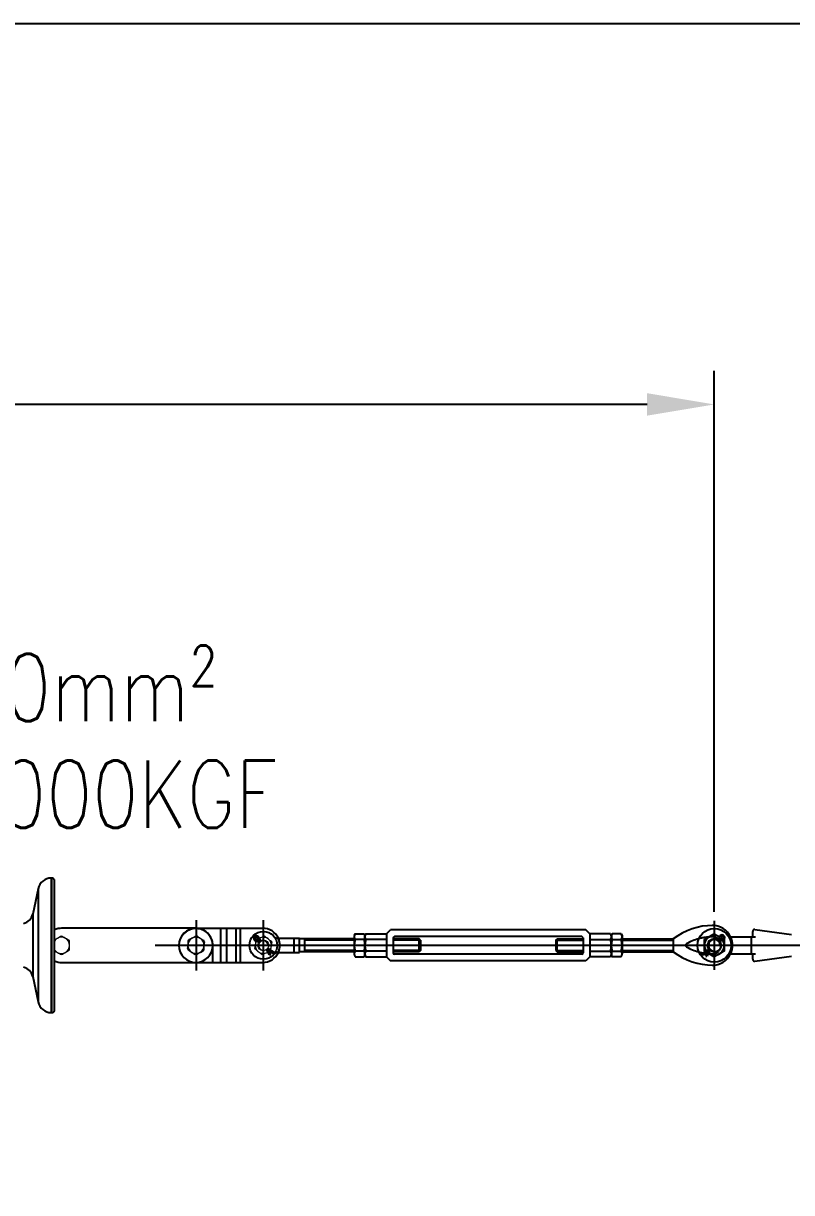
# Model space of a CAD drawing. Header units: millimetres. Extents: x -37020 to 35906, y -101 to 52234.
# Drawn here: x -185.718 to -184.576, y 227.425 to 229.163 of the extents above; entities that cross this region are included whole.
import ezdxf

# ---------------------------------------------------------------- set-up
doc = ezdxf.new("R2010")
doc.units = ezdxf.units.MM
doc.header["$PDMODE"] = 35
doc.header["$PDSIZE"] = 1
for name, pattern in [('CENTER', [50.8, 31.75, -6.35, 6.35, -6.35]), ('CENTER2', [28.575, 19.05, -3.175, 3.175, -3.175]), ('HIDDEN', [9.525, 6.35, -3.175])]:
    doc.linetypes.add(name, pattern=pattern)
for name, color, linetype in [('0_EJES', 1, 'CENTER2'), ('GE-Cotas', 1, 'Continuous'), ('M0_EQUIPOS', 2, 'Continuous'), ('M2_PLBULONES', 2, 'Continuous'), ('M_DIM', 1, 'Continuous')]:
    doc.layers.add(name, color=color, linetype=linetype)
doc.styles.add('Romans', font='romans.shx', dxfattribs={"width": 0.8})
doc.styles.add('STYLE-MSF', font='simplex.shx', dxfattribs={"width": 0.8})
doc.dimstyles.new('COTAS GENERAL', dxfattribs={"dimscale": 0.1, "dimtxt": 2.5, "dimasz": 2.5, "dimexe": 1, "dimexo": 1, "dimgap": 1.25, "dimtad": 1, "dimzin": 1, "dimdsep": 46, "dimtxsty": 'Romans', "dimcen": 1, "dimclrd": 2, "dimclre": 1, "dimclrt": 3, "dimaunit": 1, "dimadec": 3, "dimazin": 0, "dimtfac": 1, "dimtix": 1, "dimtmove": 0, "dimatfit": 0, "dimfxl": 1, "dimtolj": 1, "dimarcsym": 0})

# ---------------------------------------------------------------- blocks, each defined once
blk = doc.blocks.new('*D286')
at = {"layer": 'Defpoints', "color": 0, "transparency": 16777216}
for p in [(-189.0762, 228.8216), (-189.0762, 228.5969), (-184.6911, 227.7929)]:
    blk.add_point(p, dxfattribs=at)
at = {"layer": 'GE-Cotas', "color": 1, "lineweight": -2, "transparency": 16777216}
for p, q in [((-189.0762, 228.7716), (-189.0762, 228.5469)), ((-184.6911, 227.8429), (-184.6911, 228.6469))]:
    blk.add_line(p, q, dxfattribs=at)
at = {"layer": 'GE-Cotas', "color": 2, "lineweight": -2, "transparency": 16777216}
blk.add_line((-184.7911, 228.5969), (-188.9762, 228.5969), dxfattribs=at)
at = {"layer": 'GE-Cotas', "color": 2, "transparency": 16777216}
for points in [[(-188.9762, 228.6136), (-188.9762, 228.5802), (-189.0762, 228.5969)], [(-184.7911, 228.5802), (-184.7911, 228.6136), (-184.6911, 228.5969)]]:
    blk.add_solid(points, dxfattribs=at)
at = {"layer": 'GE-Cotas', "color": 3, "linetype": 'Continuous', "transparency": 16777216, "insert": (-186.8837, 228.7219), "char_height": 0.125, "attachment_point": 5, "style": 'Romans'}
blk.add_mtext('\\A1;D ~5060', dxfattribs=at)
blk = doc.blocks.new('*D288')
at = {"layer": 'Defpoints', "color": 0, "transparency": 16777216}
for p in [(-182.3817, 228.0504), (-181.32, 227.7929), (-189.0762, 221.9932)]:
    blk.add_point(p, dxfattribs=at)
at = {"layer": 'GE-Cotas', "color": 1, "lineweight": -2, "transparency": 16777216}
for p, q in [((-182.1817, 228.0504), (-183.1492, 228.0504)), ((-181.9817, 227.7929), (-182.1817, 228.0504)), ((-181.37, 227.7929), (-181.9817, 227.7929))]:
    blk.add_line(p, q, dxfattribs=at)
at = {"layer": 'GE-Cotas', "color": 3, "linetype": 'Continuous', "transparency": 16777216, "insert": (-182.7967, 228.1754), "char_height": 0.125, "attachment_point": 5, "style": 'Romans'}
blk.add_mtext('\\A1;{\\Fsimplex|c0;+ ~}5800', dxfattribs=at)

msp = doc.modelspace()

# ---------------------------------------------------------------- linework, layer by layer
at = {"color": 4}
msp.add_line((-188.2697, 229.1632), (-180.99, 229.1632), dxfattribs=at)
at = {"color": 1}
msp.add_circle((-184.6911, 227.7929), 3.637978807091713e-15, dxfattribs=at)
at = {"layer": '0_EJES', "color": 1, "linetype": 'CENTER'}
for p, q in [((-185.4611, 227.8303), (-185.4611, 227.7556)), ((-185.3611, 227.8303), (-185.3611, 227.7556)), ((-184.6911, 227.8293), (-184.6911, 227.7565))]:
    msp.add_line(p, q, dxfattribs=at)
at = {"layer": '0_EJES', "linetype": 'CENTER'}
msp.add_line((-181.0093, 227.7929), (-185.5216, 227.7929), dxfattribs=at)
at = {"layer": 'M0_EQUIPOS', "color": 1}
for p, q in [((-185.6752, 227.8929), (-185.6761, 227.8929)), ((-185.6761, 227.8929), (-185.6761, 227.6929)), ((-185.6957, 227.8771), (-185.7037, 227.8394)), ((-185.6957, 227.8771), (-185.6957, 227.7088)), ((-185.7037, 227.8394), (-185.7037, 227.7465)), ((-185.4615, 227.8183), (-185.6607, 227.8183)), ((-185.4611, 227.8183), (-185.4248, 227.8183)), ((-185.4248, 227.8183), (-185.4248, 227.7675)), ((-185.4248, 227.8183), (-185.4158, 227.8183)), ((-185.4158, 227.8183), (-185.4158, 227.7675)), ((-185.4158, 227.8183), (-185.4017, 227.8183)), ((-185.4017, 227.8183), (-185.4017, 227.7675)), ((-185.4017, 227.8183), (-185.3953, 227.8183)), ((-185.3953, 227.8183), (-185.3953, 227.7675)), ((-185.3953, 227.8183), (-185.3619, 227.8183)), ((-185.1781, 227.81), (-185.1721, 227.8159)), ((-184.882, 227.8159), (-185.1721, 227.8159)), ((-184.8761, 227.81), (-184.882, 227.8159)), ((-184.6307, 227.8165), (-184.5763, 227.8089)), ((-185.3385, 227.8034), (-185.3071, 227.8034)), ((-185.3071, 227.7824), (-185.3071, 227.8034)), ((-185.2261, 227.8024), (-185.3071, 227.8024)), ((-185.3, 227.8024), (-185.3, 227.7834)), ((-185.2261, 227.8004), (-185.3, 227.8004)), ((-185.2088, 227.81), (-185.2101, 227.8077)), ((-185.2088, 227.81), (-185.1781, 227.81)), ((-185.1781, 227.8014), (-185.2088, 227.8014)), ((-185.1781, 227.81), (-185.1781, 227.7759)), ((-185.1681, 227.8039), (-185.1681, 227.7819)), ((-185.1296, 227.8024), (-185.1681, 227.8024)), ((-185.1276, 227.8004), (-185.1681, 227.8004)), ((-184.8881, 227.8059), (-185.1661, 227.8059)), ((-185.1276, 227.8004), (-185.1296, 227.8024)), ((-185.1296, 227.7834), (-185.1296, 227.8024)), ((-185.1276, 227.8004), (-185.1276, 227.7854)), ((-184.9266, 227.8004), (-184.9246, 227.8024)), ((-184.9266, 227.8004), (-184.9266, 227.7854)), ((-184.9266, 227.8004), (-184.8861, 227.8004)), ((-184.9246, 227.7834), (-184.9246, 227.8024)), ((-184.9246, 227.8024), (-184.8861, 227.8024)), ((-184.8861, 227.8039), (-184.8861, 227.7819)), ((-184.8761, 227.81), (-184.8761, 227.7759)), ((-184.8454, 227.81), (-184.8761, 227.81)), ((-184.8761, 227.8014), (-184.8454, 227.8014)), ((-184.8454, 227.81), (-184.8441, 227.8077)), ((-184.8281, 227.8024), (-184.752, 227.8024)), ((-184.8281, 227.8004), (-184.752, 227.8004)), ((-184.752, 227.8024), (-184.752, 227.7834)), ((-184.6667, 227.8054), (-184.6301, 227.8054)), ((-184.6341, 227.8054), (-184.6341, 227.8135)), ((-185.3385, 227.7824), (-185.3071, 227.7824)), ((-185.2261, 227.7834), (-185.3071, 227.7834)), ((-185.2261, 227.7854), (-185.3, 227.7854)), ((-185.1781, 227.7844), (-185.2088, 227.7844)), ((-185.1276, 227.7854), (-185.1681, 227.7854)), ((-185.1296, 227.7834), (-185.1681, 227.7834)), ((-185.1276, 227.7854), (-185.1296, 227.7834)), ((-184.9266, 227.7854), (-184.9246, 227.7834)), ((-184.9266, 227.7854), (-184.8861, 227.7854)), ((-184.9246, 227.7834), (-184.8861, 227.7834)), ((-184.8761, 227.7844), (-184.8454, 227.7844)), ((-184.8281, 227.7854), (-184.752, 227.7854)), ((-184.8281, 227.7834), (-184.752, 227.7834)), ((-185.6607, 227.7675), (-185.4615, 227.7675)), ((-185.4611, 227.7675), (-185.4248, 227.7675)), ((-185.4248, 227.7675), (-185.4158, 227.7675)), ((-185.4158, 227.7675), (-185.4017, 227.7675)), ((-185.4017, 227.7675), (-185.3953, 227.7675)), ((-185.3953, 227.7675), (-185.3619, 227.7675)), ((-185.2101, 227.7782), (-185.2088, 227.7759)), ((-185.2088, 227.7759), (-185.1781, 227.7759)), ((-185.1781, 227.7759), (-185.1721, 227.7699)), ((-184.882, 227.7699), (-185.1721, 227.7699)), ((-184.8881, 227.7799), (-185.1661, 227.7799)), ((-184.8761, 227.7759), (-184.882, 227.7699)), ((-184.8454, 227.7759), (-184.8761, 227.7759)), ((-184.8441, 227.7782), (-184.8454, 227.7759)), ((-184.6667, 227.7804), (-184.6301, 227.7804)), ((-184.6341, 227.7723), (-184.6341, 227.7804)), ((-184.6307, 227.7694), (-184.5763, 227.7769)), ((-185.7037, 227.7465), (-185.6957, 227.7088)), ((-185.6761, 227.6929), (-185.6752, 227.6929))]:
    msp.add_line(p, q, dxfattribs=at)
at = {"layer": 'M0_EQUIPOS', "color": 1, "linetype": 'HIDDEN'}
for p, q in [((-185.3151, 227.7824), (-185.3151, 227.8034)), ((-184.6361, 227.7804), (-184.6361, 227.8054)), ((-185.4361, 227.7675), (-185.4361, 227.7929))]:
    msp.add_line(p, q, dxfattribs=at)
at = {"layer": 'M0_EQUIPOS', "color": 1}
for centre, radius in [((-184.6911, 227.7929), 0.025), ((-185.3611, 227.7929), 0.0205)]:
    msp.add_circle(centre, radius, dxfattribs=at)
for centre, radius, start, end in [((-185.6761, 227.8729), 0.02, 90, 168.0132), ((-185.7213, 227.8431), 0.018, 282.0156, 348.0132), ((-185.6607, 227.7929), 0.0254, 90, 114.2709), ((-185.4611, 227.7929), 0.0254, 90, 270), ((-185.4615, 227.7929), 0.0254, 270, 90), ((-185.3619, 227.7929), 0.0254, 24.4796, 90), ((-184.6939, 227.7278), 0.0946, 89.4899, 127.91), ((-184.6936, 227.7929), 0.0295, 25.0755, 91.3295), ((-184.6311, 227.8135), 0.003, 82.1111, 180), ((-185.3385, 227.8134), 0.01, 222.2952, 270), ((-185.2025, 227.8057), 0.00755, 145.6158, 214.3842), ((-185.1819, 227.7929), 0.0282, 162.412, 197.588), ((-185.1661, 227.8039), 0.002, 90, 180), ((-184.8881, 227.8039), 0.002, 0, 90), ((-184.8516, 227.8057), 0.00755, 325.6158, 34.3842), ((-184.8723, 227.7929), 0.0282, 342.412, 17.588), ((-184.6939, 227.7278), 0.0776, 105.0787, 119.8915), ((-184.6667, 227.8104), 0.005, 215.6854, 270), ((-185.3619, 227.7929), 0.0254, 270, 335.5203), ((-185.3385, 227.7724), 0.01, 90, 137.7047), ((-185.2025, 227.7801), 0.00755, 145.6158, 214.3842), ((-185.1661, 227.7819), 0.002, 180, 270), ((-184.8881, 227.7819), 0.002, 270, 0), ((-184.8516, 227.7801), 0.00755, 325.6158, 34.3842), ((-184.6939, 227.8581), 0.0946, 232.09, 270.5101), ((-184.7313, 227.7929), 0.0025, 119.8915, 240.1085), ((-184.6939, 227.8581), 0.0776, 240.1085, 254.9215), ((-185.6607, 227.7929), 0.0254, 245.6502, 270), ((-184.6936, 227.7929), 0.0295, 268.6705, 334.9304), ((-184.6667, 227.7754), 0.005, 90, 144.3147), ((-184.6311, 227.7723), 0.003, 180, 277.889), ((-185.7213, 227.7428), 0.018, 11.9868, 77.9844), ((-185.6761, 227.7129), 0.02, 191.9868, 270)]:
    msp.add_arc(centre, radius, start, end, dxfattribs=at)
at = {"layer": 'M0_EQUIPOS', "color": 1, "linetype": 'HIDDEN'}
for centre, radius, start, end in [((-185.4611, 227.7929), 0.025, 360, 146.155), ((-185.3619, 227.7929), 0.0254, 335.5129, 24.4796), ((-184.6939, 227.7278), 0.0776, 89.4899, 105.0787), ((-184.6936, 227.7929), 0.0125, 268.6705, 91.3295), ((-184.6936, 227.7929), 0.0295, 335.0501, 25.0755), ((-184.6939, 227.8581), 0.0776, 254.9215, 270.5101)]:
    msp.add_arc(centre, radius, start, end, dxfattribs=at)
at = {"layer": 'M0_EQUIPOS', "color": 1}
for points, knots in [([(-185.6711, 227.8889), (-185.6712, 227.8894), (-185.6713, 227.8904), (-185.672, 227.8915), (-185.6729, 227.8922), (-185.6738, 227.8928), (-185.6746, 227.8929), (-185.6752, 227.8929)], [0, 0, 0, 0, 0.225792, 0.480922, 0.614503, 0.747725, 1, 1, 1, 1]), ([(-185.6752, 227.7929), (-185.6752, 227.7962), (-185.6752, 227.8027), (-185.6752, 227.8125), (-185.6752, 227.822), (-185.6752, 227.8313), (-185.6752, 227.8401), (-185.6752, 227.8486), (-185.6752, 227.8565), (-185.6752, 227.8637), (-185.6752, 227.8703), (-185.6752, 227.8762), (-185.6752, 227.8813), (-185.6752, 227.8855), (-185.6752, 227.8888), (-185.6752, 227.8911), (-185.6752, 227.8926), (-185.6752, 227.8928), (-185.6752, 227.8929)], [0, 0, 0, 0, 0.062501, 0.125002, 0.187502, 0.249998, 0.312502, 0.375001, 0.4375, 0.500002, 0.5625, 0.625, 0.687499, 0.75, 0.812501, 0.875, 0.9375, 1, 1, 1, 1]), ([(-185.6711, 227.6969), (-185.6711, 227.697), (-185.6711, 227.6971), (-185.6711, 227.6978), (-185.6711, 227.6988), (-185.6711, 227.7), (-185.6711, 227.7013), (-185.6711, 227.7027), (-185.6711, 227.7043), (-185.6711, 227.7059), (-185.6711, 227.7088), (-185.6711, 227.7134), (-185.6711, 227.7204), (-185.6711, 227.7283), (-185.6711, 227.7372), (-185.6711, 227.7469), (-185.6711, 227.7572), (-185.6711, 227.768), (-185.6711, 227.7792), (-185.6711, 227.7905), (-185.6711, 227.8019), (-185.6711, 227.8132), (-185.6711, 227.8242), (-185.6711, 227.8347), (-185.6711, 227.8447), (-185.6711, 227.8531), (-185.6711, 227.8602), (-185.6711, 227.866), (-185.6711, 227.8712), (-185.6711, 227.8749), (-185.6711, 227.8774), (-185.6711, 227.8792), (-185.6711, 227.8811), (-185.6711, 227.883), (-185.6711, 227.8848), (-185.6711, 227.8864), (-185.6711, 227.8877), (-185.6711, 227.8887), (-185.6711, 227.8889), (-185.6711, 227.8889)], [0, 0, 0, 0, 0.024016, 0.045698, 0.06504, 0.082041, 0.096699, 0.11173, 0.125156, 0.138769, 0.152574, 0.190147, 0.227898, 0.26563, 0.303377, 0.341131, 0.378865, 0.416606, 0.454362, 0.492102, 0.529836, 0.567591, 0.60534, 0.64307, 0.680819, 0.718572, 0.746883, 0.77519, 0.803453, 0.830291, 0.842957, 0.855124, 0.86929, 0.88744, 0.904839, 0.924797, 0.947314, 0.972383, 1, 1, 1, 1]), ([(-185.6752, 227.6929), (-185.6752, 227.693), (-185.6752, 227.6932), (-185.6752, 227.6947), (-185.6752, 227.6971), (-185.6752, 227.7004), (-185.6752, 227.7046), (-185.6752, 227.7096), (-185.6752, 227.7155), (-185.6752, 227.7221), (-185.6752, 227.7294), (-185.6752, 227.7373), (-185.6752, 227.7457), (-185.6752, 227.7546), (-185.6752, 227.7638), (-185.6752, 227.7734), (-185.6752, 227.7831), (-185.6752, 227.7896), (-185.6752, 227.7929)], [0, 0, 0, 0, 0.0625, 0.125, 0.187501, 0.25, 0.312501, 0.375, 0.4375, 0.500002, 0.5625, 0.624999, 0.687503, 0.750001, 0.812503, 0.874998, 0.937499, 1, 1, 1, 1]), ([(-185.6752, 227.6929), (-185.6746, 227.693), (-185.6738, 227.6931), (-185.6729, 227.6936), (-185.672, 227.6943), (-185.6713, 227.6954), (-185.6712, 227.6964), (-185.6711, 227.6969)], [0, 0, 0, 0, 0.252306, 0.385472, 0.519168, 0.774329, 1, 1, 1, 1])]:
    msp.add_open_spline(points, degree=3, knots=knots, dxfattribs=at)
at = {"layer": 'M2_PLBULONES', "color": 1}
for p, q in [((-185.2248, 227.81), (-185.2261, 227.8077)), ((-185.2261, 227.8077), (-185.2261, 227.7801)), ((-185.2248, 227.81), (-185.2114, 227.81)), ((-185.2114, 227.8014), (-185.2248, 227.8014)), ((-185.2114, 227.81), (-185.2101, 227.8077)), ((-185.2101, 227.8077), (-185.2101, 227.7782)), ((-184.8428, 227.81), (-184.8441, 227.8077)), ((-184.8441, 227.8077), (-184.8441, 227.7782)), ((-184.8294, 227.81), (-184.8428, 227.81)), ((-184.8428, 227.8014), (-184.8294, 227.8014)), ((-184.8294, 227.81), (-184.8281, 227.8077)), ((-184.8281, 227.8077), (-184.8281, 227.7801)), ((-185.2114, 227.7844), (-185.2248, 227.7844)), ((-184.8428, 227.7844), (-184.8294, 227.7844)), ((-185.2248, 227.7759), (-185.2114, 227.7759)), ((-185.2101, 227.7782), (-185.2114, 227.7759)), ((-184.8441, 227.7782), (-184.8428, 227.7759)), ((-184.8294, 227.7759), (-184.8428, 227.7759))]:
    msp.add_line(p, q, dxfattribs=at)
at = {"layer": 'M2_PLBULONES', "color": 1, "linetype": 'Continuous'}
for p, q in [((-185.3442, 227.7826), (-185.3446, 227.7807)), ((-184.7009, 227.786), (-184.7002, 227.7867)), ((-184.6996, 227.7844), (-184.6989, 227.7851)), ((-184.698, 227.7831), (-184.6973, 227.7839)), ((-185.3504, 227.7788), (-185.3523, 227.7783)), ((-184.7101, 227.7806), (-184.7096, 227.7786)), ((-184.7039, 227.7768), (-184.702, 227.7762))]:
    msp.add_line(p, q, dxfattribs=at)
for points in [[(-184.7039, 227.7833), (-184.7059, 227.7844), (-184.7059, 227.8014), (-184.6911, 227.81), (-184.6834, 227.8055)], [(-184.6767, 227.8017), (-184.6763, 227.8014), (-184.6763, 227.7844), (-184.6911, 227.7759), (-184.6998, 227.7809)], [(-184.7015, 227.7819), (-184.7021, 227.7822)]]:
    msp.add_lwpolyline(points, dxfattribs=at)
at = {"layer": 'M2_PLBULONES', "color": 1, "linetype": 'Continuous', "lineweight": 15}
msp.add_circle((-185.3611, 227.7929), 0.008, dxfattribs=at)
at = {"layer": 'M2_PLBULONES', "color": 1, "linetype": 'Continuous'}
msp.add_circle((-184.6911, 227.7929), 0.01, dxfattribs=at)
at = {"layer": 'M2_PLBULONES', "color": 1, "linetype": 'Continuous', "lineweight": 15}
for centre, radius, start, end in [((-185.6611, 227.7929), 0.012, 120, 147.6472), ((-185.6611, 227.7929), 0.012, 60, 120), ((-185.6611, 227.7929), 0.012, 0, 60), ((-185.4611, 227.7929), 0.012, 120.0003, 180.0003), ((-185.4611, 227.7929), 0.012, 110.8044, 170.8044), ((-185.4611, 227.7929), 0.012, 60.0003, 120.0003), ((-185.4611, 227.7929), 0.012, 50.8044, 110.8044), ((-185.4611, 227.7929), 0.012, 0.0003, 60.0003), ((-185.4611, 227.7929), 0.012, 350.8044, 50.8044), ((-185.3611, 227.7929), 0.012, 149.3954, 170.8044), ((-185.3611, 227.7929), 0.012, 130.9612, 139.054), ((-185.3611, 227.7929), 0.007, 360, 270), ((-185.3611, 227.7929), 0.012, 110.8044, 120.6179), ((-185.3611, 227.7929), 0.012, 50.8044, 110.8044), ((-185.3611, 227.7929), 0.012, 350.8044, 50.8044), ((-185.6611, 227.7929), 0.012, 212.2794, 240), ((-185.6611, 227.7929), 0.012, 240, 300), ((-185.6611, 227.7929), 0.012, 300, 0), ((-185.4611, 227.7929), 0.012, 170.8044, 230.8044), ((-185.4611, 227.7929), 0.012, 180.0003, 240.0003), ((-185.4611, 227.7929), 0.012, 230.8044, 290.8044), ((-185.4611, 227.7929), 0.012, 240.0003, 300.0003), ((-185.4611, 227.7929), 0.012, 290.8044, 350.8044), ((-185.4611, 227.7929), 0.012, 300.0003, 0.0003), ((-185.3611, 227.7929), 0.012, 170.8044, 230.8044), ((-185.3611, 227.7929), 0.012, 230.8044, 290.8044), ((-185.3611, 227.7929), 0.012, 290.8044, 303.5615), ((-185.3611, 227.7929), 0.012, 313.1615, 315.5575), ((-185.3611, 227.7929), 0.012, 325.1153, 350.8044)]:
    msp.add_arc(centre, radius, start, end, dxfattribs=at)
at = {"layer": 'M2_PLBULONES', "color": 1, "linetype": 'Continuous'}
for centre, radius, start, end in [((-185.3712, 227.803), 0.004, 6.0576, 263.9424), ((-185.3712, 227.803), 0.002, 6.0576, 263.9424), ((-185.3721, 227.7941), 0.005, 34.5226, 83.9424), ((-185.3721, 227.7941), 0.007, 39.8133, 83.9424), ((-185.3622, 227.804), 0.007, 186.0576, 230.1866), ((-185.3622, 227.804), 0.005, 186.0576, 235.4665), ((-184.6911, 227.7929), 0.0148, 58.6988, 216.8537), ((-184.6911, 227.7929), 0.00875, 360, 270), ((-184.6911, 227.7929), 0.0148, 234.178, 31.2995), ((-184.6885, 227.8054), 0.005, 317.1004, 353.9424), ((-184.6796, 227.8044), 0.004, 276.0576, 173.9424), ((-184.6885, 227.8054), 0.007, 318.0073, 353.9424), ((-184.6786, 227.7955), 0.007, 96.0576, 131.9927), ((-184.6786, 227.7955), 0.005, 96.0576, 132.8991), ((-184.6796, 227.8044), 0.002, 276.0576, 173.9424), ((-185.3697, 227.773), 0.0182, 16.6781, 45.593), ((-185.3697, 227.773), 0.0202, 16.6781, 44.8319), ((-185.34, 227.8003), 0.0202, 220.1637, 256.5983), ((-185.3399, 227.8004), 0.0182, 218.8052, 256.5829), ((-184.7143, 227.7983), 0.0182, 283.4171, 317.4978), ((-184.7143, 227.7983), 0.0202, 283.4017, 316.994), ((-184.6845, 227.771), 0.0202, 138.006, 163.3219), ((-184.6845, 227.771), 0.0182, 138.006, 163.3219), ((-184.6911, 227.7929), 0.0148, 224.6226, 226.3685)]:
    msp.add_arc(centre, radius, start, end, dxfattribs=at)
at = {"layer": 'M2_PLBULONES', "color": 1}
for centre, radius, start, end in [((-185.2185, 227.8057), 0.00755, 145.6158, 214.3842), ((-185.1979, 227.7929), 0.0282, 162.412, 197.588), ((-185.2176, 227.8057), 0.00755, 325.6158, 34.3842), ((-185.2383, 227.7929), 0.0282, 342.412, 17.588), ((-184.8365, 227.8057), 0.00755, 145.6158, 214.3842), ((-184.8159, 227.7929), 0.0282, 162.412, 197.588), ((-184.8356, 227.8057), 0.00755, 325.6158, 34.3842), ((-184.8563, 227.7929), 0.0282, 342.412, 17.588), ((-185.2185, 227.7801), 0.00755, 145.6158, 214.3842), ((-185.2176, 227.7801), 0.00755, 325.6158, 34.3842), ((-184.8365, 227.7801), 0.00755, 145.6158, 214.3842), ((-184.8356, 227.7801), 0.00755, 325.6158, 34.3842)]:
    msp.add_arc(centre, radius, start, end, dxfattribs=at)
at = {"layer": 'M2_PLBULONES', "color": 1, "linetype": 'Continuous', "lineweight": 15}
for points, knots in [([(-185.6671, 227.8033), (-185.6672, 227.8032), (-185.6683, 227.8026), (-185.6697, 227.8018), (-185.6708, 227.8012), (-185.6711, 227.801)], [0, 0, 0, 0, 0.105761, 0.801012, 1, 1, 1, 1]), ([(-185.6611, 227.8068), (-185.6621, 227.8062), (-185.664, 227.8051), (-185.6661, 227.8039), (-185.6671, 227.8033)], [0, 0, 0, 0, 0.495419, 1, 1, 1, 1]), ([(-185.6551, 227.8033), (-185.6552, 227.8034), (-185.6563, 227.804), (-185.6583, 227.8052), (-185.6602, 227.8062), (-185.6611, 227.8068)], [0, 0, 0, 0, 0.070146, 0.530756, 1, 1, 1, 1]), ([(-185.6491, 227.7999), (-185.6501, 227.8004), (-185.652, 227.8015), (-185.6541, 227.8027), (-185.6551, 227.8033)], [0, 0, 0, 0, 0.495444, 1, 1, 1, 1]), ([(-185.6491, 227.7929), (-185.6491, 227.7935), (-185.6491, 227.7958), (-185.6491, 227.7981), (-185.6491, 227.7999)], [0, 0, 0, 0, 0.232325, 1, 1, 1, 1]), ([(-185.4671, 227.8033), (-185.4672, 227.8032), (-185.4683, 227.8026), (-185.4703, 227.8014), (-185.4722, 227.8004), (-185.4731, 227.7999)], [0, 0, 0, 0, 0.070125, 0.53081, 1, 1, 1, 1]), ([(-185.4731, 227.7999), (-185.4731, 227.7987), (-185.4731, 227.7965), (-185.4731, 227.7941), (-185.4731, 227.7929)], [0, 0, 0, 0, 0.495492, 1, 1, 1, 1]), ([(-185.4718, 227.8017), (-185.472, 227.8006), (-185.4724, 227.7983), (-185.4727, 227.796), (-185.4729, 227.7948)], [0, 0, 0, 0, 0.495416, 1, 1, 1, 1]), ([(-185.4654, 227.8041), (-185.4655, 227.8041), (-185.4667, 227.8036), (-185.4689, 227.8028), (-185.4708, 227.8021), (-185.4718, 227.8017)], [0, 0, 0, 0, 0.070122, 0.530785, 1, 1, 1, 1]), ([(-185.4611, 227.8068), (-185.4621, 227.8062), (-185.464, 227.8051), (-185.4661, 227.8039), (-185.4671, 227.8033)], [0, 0, 0, 0, 0.495445, 1, 1, 1, 1]), ([(-185.4589, 227.8066), (-185.4599, 227.8062), (-185.4621, 227.8054), (-185.4642, 227.8046), (-185.4654, 227.8041)], [0, 0, 0, 0, 0.4954447, 1, 1, 1, 1]), ([(-185.4551, 227.8033), (-185.4559, 227.8038), (-185.4575, 227.8047), (-185.4595, 227.8059), (-185.4607, 227.8065), (-185.4611, 227.8068)], [0, 0, 0, 0, 0.391402, 0.78862, 1, 1, 1, 1]), ([(-185.4535, 227.8022), (-185.4542, 227.8028), (-185.4557, 227.804), (-185.4574, 227.8054), (-185.4585, 227.8063), (-185.4589, 227.8066)], [0, 0, 0, 0, 0.391317, 0.78862, 1, 1, 1, 1]), ([(-185.4491, 227.7999), (-185.4506, 227.8007), (-185.4526, 227.8019), (-185.4546, 227.803), (-185.4551, 227.8033)], [0, 0, 0, 0, 0.767658, 1, 1, 1, 1]), ([(-185.4481, 227.7978), (-185.4495, 227.799), (-185.4513, 227.8004), (-185.4531, 227.8019), (-185.4535, 227.8022)], [0, 0, 0, 0, 0.767606, 1, 1, 1, 1]), ([(-185.4491, 227.7929), (-185.4491, 227.7931), (-185.4491, 227.7943), (-185.4491, 227.7967), (-185.4491, 227.7988), (-185.4491, 227.7999)], [0, 0, 0, 0, 0.070096, 0.530817, 1, 1, 1, 1]), ([(-185.3722, 227.7992), (-185.3723, 227.7989), (-185.3725, 227.7975), (-185.3727, 227.796), (-185.3729, 227.7948)], [0.3729568, 0.3729568, 0.3729568, 0.3729568, 0.4954921, 1, 1, 1, 1]), ([(-185.3654, 227.8041), (-185.3655, 227.8041), (-185.3661, 227.8038), (-185.3668, 227.8036), (-185.3672, 227.8034)], [0, 0, 0, 0, 0.0701254, 0.2838749, 0.2838749, 0.2838749, 0.2838749]), ([(-185.3589, 227.8066), (-185.3599, 227.8062), (-185.3621, 227.8054), (-185.3642, 227.8046), (-185.3654, 227.8041)], [0, 0, 0, 0, 0.495445, 1, 1, 1, 1]), ([(-185.3535, 227.8022), (-185.3542, 227.8028), (-185.3557, 227.804), (-185.3574, 227.8054), (-185.3585, 227.8063), (-185.3589, 227.8066)], [0, 0, 0, 0, 0.391402, 0.78862, 1, 1, 1, 1]), ([(-185.3481, 227.7978), (-185.3495, 227.799), (-185.3513, 227.8004), (-185.3531, 227.8019), (-185.3535, 227.8022)], [0, 0, 0, 0, 0.767658, 1, 1, 1, 1]), ([(-185.6711, 227.7848), (-185.6708, 227.7847), (-185.6695, 227.7839), (-185.6681, 227.7831), (-185.6671, 227.7825)], [0, 0, 0, 0, 0.238878, 1, 1, 1, 1]), ([(-185.6671, 227.7825), (-185.6669, 227.7824), (-185.6659, 227.7818), (-185.6638, 227.7807), (-185.662, 227.7796), (-185.6611, 227.7791)], [0, 0, 0, 0, 0.070083, 0.530848, 1, 1, 1, 1]), ([(-185.6611, 227.7791), (-185.6601, 227.7796), (-185.6581, 227.7808), (-185.6561, 227.7819), (-185.6551, 227.7825)], [0, 0, 0, 0, 0.495444, 1, 1, 1, 1]), ([(-185.6551, 227.7825), (-185.6549, 227.7826), (-185.6539, 227.7832), (-185.6518, 227.7844), (-185.65, 227.7855), (-185.6491, 227.786)], [0, 0, 0, 0, 0.0700826, 0.5307907, 1, 1, 1, 1]), ([(-185.6491, 227.786), (-185.6491, 227.7865), (-185.6491, 227.7878), (-185.6491, 227.7901), (-185.6491, 227.792), (-185.6491, 227.7929)], [0, 0, 0, 0, 0.211454, 0.603081, 1, 1, 1, 1]), ([(-185.4729, 227.7948), (-185.473, 227.7947), (-185.4732, 227.7935), (-185.4735, 227.7911), (-185.4739, 227.7891), (-185.474, 227.788)], [0, 0, 0, 0, 0.070096, 0.530817, 1, 1, 1, 1]), ([(-185.474, 227.788), (-185.4737, 227.7877), (-185.4726, 227.7868), (-185.4708, 227.7854), (-185.4694, 227.7842), (-185.4687, 227.7836)], [0, 0, 0, 0, 0.2113628, 0.6030559, 1, 1, 1, 1]), ([(-185.4731, 227.7929), (-185.4731, 227.7928), (-185.4731, 227.7915), (-185.4731, 227.7892), (-185.4731, 227.7871), (-185.4731, 227.786)], [0, 0, 0, 0, 0.070096, 0.530817, 1, 1, 1, 1]), ([(-185.4731, 227.786), (-185.4727, 227.7858), (-185.4715, 227.7851), (-185.4695, 227.7839), (-185.4679, 227.783), (-185.4671, 227.7825)], [0, 0, 0, 0, 0.211392, 0.603139, 1, 1, 1, 1]), ([(-185.4687, 227.7836), (-185.4683, 227.7833), (-185.4664, 227.7818), (-185.4647, 227.7804), (-185.4633, 227.7792)], [0, 0, 0, 0, 0.232309, 1, 1, 1, 1]), ([(-185.4671, 227.7825), (-185.4666, 227.7823), (-185.4646, 227.7811), (-185.4626, 227.7799), (-185.4611, 227.7791)], [0, 0, 0, 0, 0.2323819, 1, 1, 1, 1]), ([(-185.4633, 227.7792), (-185.4623, 227.7796), (-185.4601, 227.7805), (-185.4579, 227.7813), (-185.4568, 227.7817)], [0, 0, 0, 0, 0.495468, 1, 1, 1, 1]), ([(-185.4611, 227.7791), (-185.4601, 227.7796), (-185.4581, 227.7808), (-185.4561, 227.7819), (-185.4551, 227.7825)], [0, 0, 0, 0, 0.495445, 1, 1, 1, 1]), ([(-185.4568, 227.7817), (-185.4567, 227.7818), (-185.4555, 227.7822), (-185.4533, 227.783), (-185.4513, 227.7838), (-185.4504, 227.7842)], [0, 0, 0, 0, 0.070077, 0.530763, 1, 1, 1, 1]), ([(-185.4551, 227.7825), (-185.4549, 227.7826), (-185.4539, 227.7832), (-185.4518, 227.7844), (-185.45, 227.7855), (-185.4491, 227.786)], [0, 0, 0, 0, 0.070077, 0.53081, 1, 1, 1, 1]), ([(-185.4504, 227.7842), (-185.4502, 227.7853), (-185.4498, 227.7875), (-185.4494, 227.7898), (-185.4492, 227.791)], [0, 0, 0, 0, 0.495426, 1, 1, 1, 1]), ([(-185.4492, 227.791), (-185.4492, 227.7912), (-185.449, 227.7924), (-185.4486, 227.7947), (-185.4483, 227.7968), (-185.4481, 227.7978)], [0, 0, 0, 0, 0.070087, 0.530748, 1, 1, 1, 1]), ([(-185.4491, 227.786), (-185.4491, 227.7871), (-185.4491, 227.7894), (-185.4491, 227.7917), (-185.4491, 227.7929)], [0, 0, 0, 0, 0.495492, 1, 1, 1, 1]), ([(-185.3729, 227.7948), (-185.373, 227.7947), (-185.3732, 227.7935), (-185.3735, 227.7911), (-185.3739, 227.7891), (-185.374, 227.788)], [0, 0, 0, 0, 0.070096, 0.530817, 1, 1, 1, 1]), ([(-185.374, 227.788), (-185.3737, 227.7877), (-185.3726, 227.7868), (-185.3708, 227.7854), (-185.3694, 227.7842), (-185.3687, 227.7836)], [0, 0, 0, 0, 0.211392, 0.603139, 1, 1, 1, 1]), ([(-185.3687, 227.7836), (-185.3683, 227.7833), (-185.3664, 227.7818), (-185.3647, 227.7804), (-185.3633, 227.7792)], [0, 0, 0, 0, 0.2323819, 1, 1, 1, 1]), ([(-185.3633, 227.7792), (-185.3623, 227.7796), (-185.3601, 227.7805), (-185.3579, 227.7813), (-185.3568, 227.7817)], [0, 0, 0, 0, 0.495445, 1, 1, 1, 1]), ([(-185.3568, 227.7817), (-185.3567, 227.7818), (-185.3558, 227.7821), (-185.355, 227.7824), (-185.3543, 227.7827)], [0, 0, 0, 0, 0.0700773, 0.3862759, 0.3862759, 0.3862759, 0.3862759]), ([(-185.3502, 227.7853), (-185.3501, 227.786), (-185.3497, 227.7879), (-185.3494, 227.7898), (-185.3492, 227.791)], [0.1645016, 0.1645016, 0.1645016, 0.1645016, 0.4954921, 1, 1, 1, 1]), ([(-185.3492, 227.791), (-185.3492, 227.7912), (-185.349, 227.7924), (-185.3486, 227.7947), (-185.3483, 227.7968), (-185.3481, 227.7978)], [0, 0, 0, 0, 0.070096, 0.530817, 1, 1, 1, 1])]:
    msp.add_open_spline(points, degree=3, knots=knots, dxfattribs=at)
for points in [[(-185.3718, 227.8017), (-185.3719, 227.8015), (-185.3719, 227.8013), (-185.3719, 227.8011)], [(-185.3691, 227.8027), (-185.37, 227.8024), (-185.3709, 227.802), (-185.3718, 227.8017)], [(-185.3524, 227.7834), (-185.3521, 227.7835), (-185.3518, 227.7836), (-185.3515, 227.7837)]]:
    msp.add_open_spline(points, degree=3, dxfattribs=at)

# ---------------------------------------------------------------- texts
at = {"layer": 'M_DIM', "color": 3, "style": 'STYLE-MSF', "width": 0.8}
for s, p in [('90mm²', (-185.8135, 228.126)), ('1000KGF', (-185.8208, 227.9675))]:
    msp.add_text(s, height=0.1, dxfattribs=at).set_placement(p)

# ---------------------------------------------------------------- dimensions: what is measured, and where the dimension line sits
at = {"layer": 'GE-Cotas'}
dim = msp.add_linear_dim(base=(-189.0762, 228.5969), p1=(-184.6911, 227.7929), p2=(-189.0762, 228.8216), text='D ~5060', dimstyle='COTAS GENERAL', override={"dimscale": 0.05, "dimasz": 2, "dimdec": 0, "dimlfac": 1000, "dimdsep": 44}, dxfattribs=at)
dim.commit()
dim.dimension.update_dxf_attribs({"geometry": '*D286', "text_midpoint": (-186.8837, 228.5969), "dimtype": 160})
dim = msp.add_ordinate_dim(feature_location=(-181.32, 227.7929), offset=(-1.0617, 0.2575), dtype=0, origin=(-189.0762, 221.9932), text='{\\Fsimplex|c0;+ ~}<>', dimstyle='COTAS GENERAL', override={"dimscale": 0.05, "dimasz": 2, "dimdec": 0, "dimlfac": 1000, "dimdsep": 44}, dxfattribs=at)
dim.commit()
dim.dimension.update_dxf_attribs({"geometry": '*D288', "text_midpoint": (-182.7967, 228.1754)})

doc.saveas('drawing.dxf')
